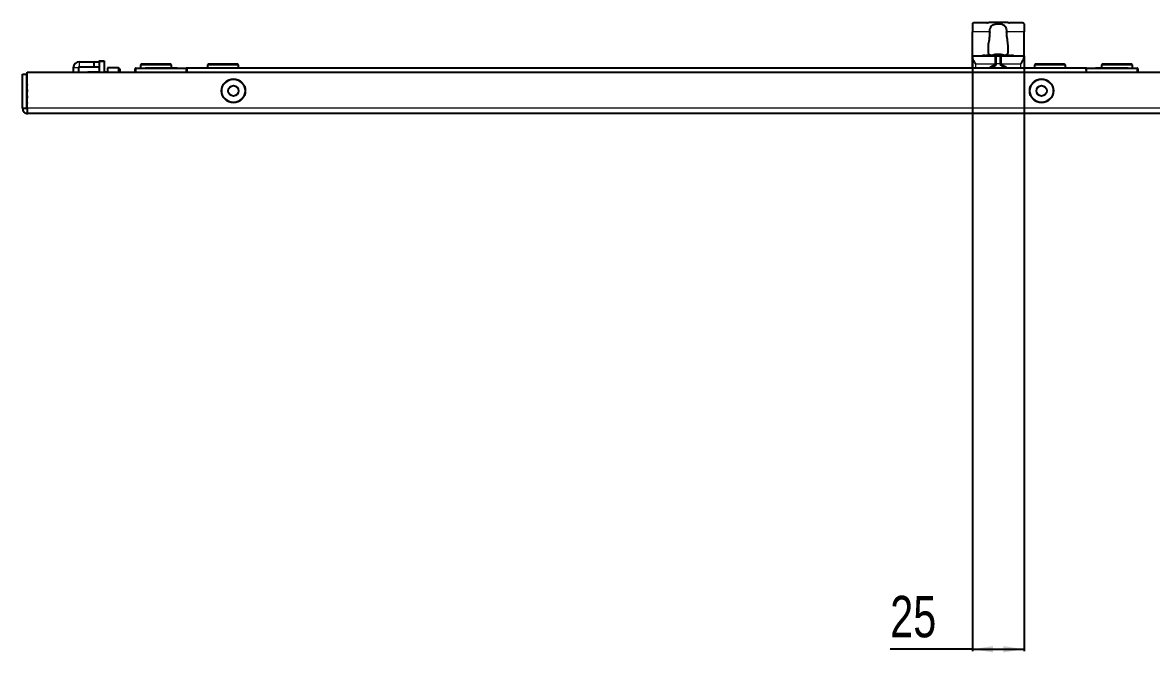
# Model space of a CAD drawing. Header units: millimetres. Extents: x -1385 to 3358, y -2404 to 1219.
# Drawn here: x 1674 to 2220, y -2404 to -2099 of the extents above; entities that cross this region are included whole.
import ezdxf

# ---------------------------------------------------------------- set-up
doc = ezdxf.new("R2010")
doc.units = ezdxf.units.MM
doc.layers.add('FORMAT', color=7, linetype='Continuous')
doc.styles.add('SLDTEXTSTYLE0', font='TXT', dxfattribs={"width": 0.75})
doc.dimstyles.new('SLDDIMSTYLE0', dxfattribs={"dimtxt": 20, "dimasz": 10, "dimexe": 0, "dimexo": 0.0625, "dimgap": 5, "dimtad": 2, "dimdec": 1, "dimrnd": 1e-09, "dimzin": 12, "dimdsep": 46, "dimtxsty": 'SLDTEXTSTYLE0', "dimsah": 1, "dimcen": 0.09, "dimadec": 0, "dimazin": 3, "dimtfac": 1, "dimtofl": 0, "dimtmove": 0, "dimatfit": 3, "dimfxl": 0, "dimfrac": 2, "dimtolj": 1, "dimtzin": 12, "dimarcsym": 0})

# ---------------------------------------------------------------- blocks, each defined once
blk = doc.blocks.new('_D_12')
at = {"layer": 'FORMAT'}
for p, q in [((2133.5, -2115.49), (2133.5, -2403.48)), ((2158.5, -2115.49), (2158.5, -2403.48)), ((2133.5, -2402.48), (2093.74, -2402.48)), ((2133.5, -2402.48), (2158.5, -2402.48))]:
    blk.add_line(p, q, dxfattribs=at)
for points in [[(2133.5, -2402.48), (2143.5, -2404.02), (2143.5, -2400.94)], [(2158.5, -2402.48), (2148.5, -2400.94), (2148.5, -2404.02)]]:
    blk.add_solid(points, dxfattribs=at)
at = {"layer": 'FORMAT', "insert": (2093.74, -2376.7), "char_height": 20, "attachment_point": 1, "style": 'SLDTEXTSTYLE0'}
blk.add_mtext('25', dxfattribs=at)

msp = doc.modelspace()

# ---------------------------------------------------------------- linework, layer by layer
at = {"color": 7, "linetype": 'Continuous', "lineweight": 25}
for p, q in [((2133.5, -2100.15), (2133.5, -2103.98)), ((2140.52, -2099.59), (2135, -2099.59)), ((2141.41, -2099.54), (2140.89, -2099.54)), ((2150.6, -2099.48), (2141.41, -2099.48)), ((2151.11, -2099.54), (2150.6, -2099.53)), ((2157, -2099.59), (2151.48, -2099.59)), ((2158.5, -2100.15), (2158.5, -2103.98)), ((2133.5, -2115.48), (2133.5, -2103.98)), ((2158.5, -2115.48), (2158.5, -2103.98)), ((2141.15, -2111.27), (2141.15, -2113.86)), ((2150.85, -2113.86), (2150.85, -2111.27)), ((1701.55, -2118.43), (1708.55, -2118.43)), ((1708.55, -2118.43), (1708.55, -2120.93)), ((1708.55, -2118.43), (1710.55, -2118.43)), ((1711.05, -2118.48), (1710.55, -2118.43)), ((1711.05, -2117.93), (1713.55, -2117.93)), ((1711.05, -2118.43), (1711.05, -2117.93)), ((1711.05, -2118.43), (1711.05, -2123.48)), ((1713.55, -2117.93), (1713.55, -2118.43)), ((1713.55, -2118.43), (1713.55, -2123.48)), ((2133.5, -2116.36), (2133.5, -2115.48)), ((2133.5, -2115.48), (2147, -2115.48)), ((2133.5, -2121.48), (2133.5, -2116.36)), ((2138.38, -2115.38), (2138.38, -2115.48)), ((2138.52, -2115.38), (2138.52, -2115.48)), ((2138.64, -2115.38), (2138.64, -2115.48)), ((2139.45, -2115.38), (2138.64, -2115.38)), ((2139.45, -2115.38), (2139.45, -2115.48)), ((2139.6, -2115.38), (2139.6, -2115.48)), ((2139.72, -2115.38), (2139.72, -2115.48)), ((2140.05, -2115.38), (2140.05, -2115.48)), ((2140.24, -2115.38), (2140.24, -2115.48)), ((2140.77, -2115.38), (2140.77, -2115.48)), ((2141.25, -2115.38), (2141.25, -2115.48)), ((2141.42, -2115.38), (2141.42, -2115.48)), ((2141.88, -2115.38), (2141.88, -2115.48)), ((2142.02, -2115.38), (2142.02, -2115.48)), ((2142.14, -2115.38), (2142.14, -2115.48)), ((2142.45, -2115.38), (2142.45, -2115.48)), ((2143.73, -2115.38), (2142.61, -2115.38)), ((2143.73, -2115.38), (2143.73, -2115.48)), ((2143.87, -2115.38), (2143.87, -2115.48)), ((2144.06, -2115.38), (2144.06, -2115.48)), ((2144.07, -2115.38), (2144.07, -2115.48)), ((2144.66, -2115.38), (2144.07, -2115.38)), ((2144.49, -2114.97), (2144.49, -2114.93)), ((2144.66, -2115.38), (2144.66, -2115.48)), ((2145.56, -2115.38), (2144.99, -2115.38)), ((2145, -2119.48), (2145, -2115.48)), ((2145, -2115.48), (2147, -2115.48)), ((2145.05, -2114.88), (2145.05, -2114.86)), ((2145.56, -2115.38), (2145.56, -2115.48)), ((2145.57, -2115.38), (2145.57, -2115.48)), ((2145.57, -2115.38), (2145.75, -2115.38)), ((2145.75, -2115.38), (2145.75, -2115.48)), ((2145.75, -2115.38), (2145.75, -2115.38)), ((2145.77, -2115.38), (2145.77, -2115.48)), ((2145.92, -2115.38), (2145.92, -2115.48)), ((2146.72, -2115.38), (2145.92, -2115.38)), ((2146.5, -2115.16), (2146.52, -2114.86)), ((2146.72, -2115.16), (2146.75, -2114.93)), ((2146.72, -2115.38), (2146.72, -2115.48)), ((2146.86, -2115.38), (2146.86, -2115.48)), ((2146.98, -2115.38), (2146.98, -2115.48)), ((2146.98, -2115.42), (2147.32, -2115.41)), ((2147, -2115.48), (2147, -2119.48)), ((2147.41, -2115.38), (2147.41, -2115.48)), ((2147.5, -2115.48), (2158.5, -2115.48)), ((2147.53, -2115.38), (2147.53, -2115.48)), ((2147.9, -2115.38), (2147.9, -2115.48)), ((2148.16, -2115.38), (2148.16, -2115.48)), ((2148.28, -2115.38), (2148.28, -2115.48)), ((2148.42, -2115.38), (2148.42, -2115.48)), ((2148.54, -2115.38), (2148.54, -2115.48)), ((2148.97, -2115.38), (2148.97, -2115.48)), ((2149, -2115.38), (2148.97, -2115.38)), ((2149.01, -2115.38), (2149.01, -2115.48)), ((2149.04, -2115.38), (2149.04, -2115.48)), ((2149.21, -2115.38), (2149.21, -2115.48)), ((2149.56, -2115.38), (2149.56, -2115.48)), ((2150.04, -2115.38), (2150.04, -2115.48)), ((2150.24, -2115.38), (2150.24, -2115.48)), ((2150.59, -2115.38), (2150.59, -2115.48)), ((2150.74, -2115.38), (2150.74, -2115.48)), ((2151.8, -2115.38), (2150.74, -2115.38)), ((2151.8, -2115.38), (2151.8, -2115.48)), ((2152.11, -2115.38), (2152.11, -2115.48)), ((2152.28, -2115.38), (2152.28, -2115.48)), ((2152.65, -2115.38), (2152.65, -2115.48)), ((2153.41, -2115.38), (2152.65, -2115.38)), ((2153.41, -2115.38), (2153.41, -2115.48)), ((2158.5, -2116.36), (2158.5, -2115.48)), ((2158.5, -2116.36), (2158.5, -2121.48)), ((1676.3, -2140.88), (1676.3, -2123.48)), ((1676.3, -2123.48), (2266.7, -2123.48)), ((1698.55, -2121.43), (1698.55, -2123.48)), ((1701.05, -2121.43), (1701.05, -2123.48)), ((1701.55, -2120.93), (1708.55, -2120.93)), ((1705.6, -2123.43), (1705.55, -2123.48)), ((1711.05, -2123.43), (1705.6, -2123.43)), ((1705.6, -2123.43), (1705.6, -2123.48)), ((1708.55, -2120.93), (1710.55, -2120.93)), ((1714.8, -2123.43), (1713.55, -2123.43)), ((1720.45, -2121.43), (1715.05, -2121.43)), ((1715.05, -2121.43), (1715.05, -2123.48)), ((1721.05, -2122.03), (1721.05, -2123.48)), ((1728.5, -2123.48), (1728.5, -2121.78)), ((1728.8, -2121.48), (1753.2, -2121.48)), ((1731.5, -2119.48), (1731, -2119.98)), ((1731.5, -2119.48), (1731, -2119.98)), ((1731, -2119.98), (1731, -2121.48)), ((1731, -2119.98), (1731, -2121.48)), ((1746, -2119.98), (1731, -2119.98)), ((1731.5, -2119.48), (1745.5, -2119.48)), ((1733.36, -2121.28), (1733.36, -2121.48)), ((1737.17, -2121.28), (1737.17, -2121.48)), ((1737.17, -2121.28), (1737.97, -2121.28)), ((1737.97, -2121.28), (1737.97, -2121.48)), ((1737.97, -2121.28), (1739.84, -2121.28)), ((1739.3, -2121.28), (1739.3, -2121.26)), ((1739.84, -2121.28), (1739.84, -2121.48)), ((1739.84, -2121.28), (1740.89, -2121.28)), ((1740.89, -2121.28), (1740.89, -2121.48)), ((1740.89, -2121.28), (1742.29, -2121.28)), ((1742.46, -2121.26), (1742.46, -2121.48)), ((1742.55, -2121.28), (1742.55, -2121.48)), ((1742.55, -2121.28), (1743.9, -2121.28)), ((1743.9, -2121.28), (1743.9, -2121.48)), ((1743.9, -2121.28), (1745.89, -2121.28)), ((1746, -2119.98), (1745.5, -2119.48)), ((1746, -2119.98), (1745.5, -2119.48)), ((1745.89, -2121.28), (1745.89, -2121.48)), ((1745.89, -2121.28), (1748.85, -2121.28)), ((1746, -2121.28), (1746, -2119.98)), ((1746, -2121.28), (1746, -2119.98)), ((1748.85, -2121.28), (1748.85, -2121.48)), ((2188.5, -2121.48), (1753.5, -2121.48)), ((1753.5, -2121.48), (1753.5, -2121.78)), ((1753.5, -2121.78), (1753.5, -2122.43)), ((1753.5, -2122.43), (1753.5, -2123.48)), ((1764, -2119.48), (1763.5, -2119.98)), ((1763.5, -2119.98), (1763.5, -2121.48)), ((1778.5, -2119.98), (1763.5, -2119.98)), ((1764, -2119.48), (1778, -2119.48)), ((1778.5, -2119.98), (1778, -2119.48)), ((1778.5, -2121.48), (1778.5, -2119.98)), ((2145, -2119.48), (2145, -2119.51)), ((2147, -2119.51), (2147, -2119.48)), ((2164, -2119.48), (2163.5, -2119.98)), ((2163.5, -2119.98), (2163.5, -2121.48)), ((2178.5, -2119.98), (2163.5, -2119.98)), ((2164, -2119.48), (2178, -2119.48)), ((2178.5, -2119.98), (2178, -2119.48)), ((2178.5, -2121.48), (2178.5, -2119.98)), ((2188.5, -2121.48), (2188.5, -2121.78)), ((2188.5, -2122.43), (2188.5, -2121.78)), ((2188.5, -2122.43), (2188.5, -2123.48)), ((2188.8, -2121.48), (2213.2, -2121.48)), ((2193.15, -2121.28), (2193.15, -2121.48)), ((2193.15, -2121.28), (2193.5, -2121.28)), ((2193.5, -2121.28), (2193.5, -2121.48)), ((2193.5, -2121.28), (2193.75, -2121.28)), ((2193.75, -2121.28), (2193.75, -2121.48)), ((2193.75, -2121.28), (2193.86, -2121.28)), ((2193.86, -2121.28), (2193.86, -2121.48)), ((2194.89, -2121.28), (2194.89, -2121.48)), ((2194.89, -2121.28), (2195.56, -2121.28)), ((2195.56, -2121.28), (2195.56, -2121.48)), ((2195.56, -2121.28), (2195.9, -2121.28)), ((2195.9, -2121.28), (2195.9, -2121.48)), ((2196.5, -2119.48), (2196, -2119.98)), ((2196, -2119.98), (2196, -2121.28)), ((2211, -2119.98), (2196, -2119.98)), ((2196.5, -2119.48), (2210.5, -2119.48)), ((2199.21, -2121.48), (2199.21, -2121.26)), ((2199.35, -2121.28), (2200.13, -2121.28)), ((2200.13, -2121.28), (2200.92, -2121.28)), ((2200.13, -2121.28), (2200.13, -2121.48)), ((2200.92, -2121.28), (2200.92, -2121.48)), ((2200.92, -2121.28), (2201.41, -2121.28)), ((2201.41, -2121.28), (2201.41, -2121.48)), ((2201.41, -2121.28), (2202.8, -2121.28)), ((2202.44, -2121.26), (2202.44, -2121.28)), ((2202.8, -2121.28), (2202.8, -2121.48)), ((2202.8, -2121.28), (2203.85, -2121.28)), ((2203.85, -2121.28), (2203.85, -2121.48)), ((2204.89, -2121.28), (2204.89, -2121.48)), ((2204.89, -2121.28), (2206.86, -2121.28)), ((2206.86, -2121.28), (2206.86, -2121.48)), ((2206.86, -2121.28), (2208.85, -2121.28)), ((2208.85, -2121.28), (2208.85, -2121.48)), ((2211, -2119.98), (2210.5, -2119.48)), ((2211, -2121.48), (2211, -2119.98)), ((2213.5, -2121.78), (2213.5, -2123.48)), ((1674, -2140.88), (1674, -2124.48)), ((1674, -2124.48), (1676, -2124.48)), ((1676, -2140.88), (1676, -2124.48)), ((1674, -2140.88), (1676, -2140.88)), ((2266.4, -2143.48), (1676.6, -2143.48))]:
    msp.add_line(p, q, dxfattribs=at)
at = {"color": 8, "linetype": 'Continuous', "lineweight": 18}
for p, q in [((2141.91, -2103.98), (2133.5, -2103.98)), ((2158.5, -2103.98), (2150.09, -2103.98)), ((1701.55, -2120.93), (1701.55, -2118.43)), ((1713.55, -2118.43), (1711.05, -2118.43)), ((2142.61, -2115.38), (2142.61, -2115.48)), ((2144.5, -2119.48), (2144.5, -2115.48)), ((2147.5, -2115.48), (2147.5, -2119.48)), ((1701.05, -2121.43), (1698.55, -2121.43)), ((1714.8, -2123.48), (1714.8, -2123.43)), ((1720.45, -2123.48), (1720.45, -2121.43)), ((1728.8, -2121.78), (1728.5, -2121.78)), ((1728.8, -2121.48), (1728.8, -2121.78)), ((1753.2, -2121.78), (1728.8, -2121.78)), ((1728.8, -2121.78), (1728.8, -2123.48)), ((1734.59, -2121.28), (1734.59, -2121.48)), ((1753.2, -2121.48), (1753.2, -2121.78)), ((1753.2, -2123.48), (1753.2, -2121.78)), ((1753.5, -2121.78), (1753.2, -2121.78)), ((2135, -2119.48), (2135, -2121.48)), ((2135, -2119.48), (2144.5, -2119.48)), ((2144.14, -2120), (2144.28, -2120.48)), ((2144.5, -2119.48), (2145, -2119.48)), ((2144.5, -2119.51), (2144.5, -2119.48)), ((2144.5, -2119.51), (2145, -2119.51)), ((2147, -2119.48), (2145, -2119.48)), ((2147, -2119.48), (2147.5, -2119.48)), ((2147, -2119.51), (2147.5, -2119.51)), ((2147.5, -2119.48), (2147.5, -2119.51)), ((2147.5, -2119.48), (2157, -2119.48)), ((2147.72, -2120.48), (2147.86, -2120)), ((2157, -2121.48), (2157, -2119.48)), ((2188.8, -2121.78), (2188.5, -2121.78)), ((2188.8, -2121.78), (2188.8, -2121.48)), ((2188.8, -2121.78), (2188.8, -2123.48)), ((2213.2, -2121.78), (2188.8, -2121.78)), ((2197.63, -2121.28), (2197.63, -2121.48)), ((2213.2, -2121.48), (2213.2, -2121.78)), ((2213.2, -2123.48), (2213.2, -2121.78)), ((2213.5, -2121.78), (2213.2, -2121.78)), ((2266.7, -2140.88), (1676.3, -2140.88))]:
    msp.add_line(p, q, dxfattribs=at)
at = {"color": 7, "linetype": 'Continuous', "lineweight": 25, "flags": 128}
for points in [[(1676.3, -2129.47), (1676.14, -2129.73), (1676, -2129.98)], [(1676.3, -2131.88), (1676.18, -2132.37), (1676, -2133.98)], [(1676, -2133.98), (1676.18, -2135.6), (1676.3, -2136.08)], [(1676, -2137.98), (1676.14, -2138.23), (1676.3, -2138.5)]]:
    msp.add_lwpolyline(points, dxfattribs=at)
at = {"color": 8, "linetype": 'Continuous', "lineweight": 18, "flags": 128}
for points in [[(1676, -2130.67), (1676.01, -2130.65), (1676.3, -2130.06)], [(1676.3, -2137.91), (1676.01, -2137.32), (1676, -2137.3)]]:
    msp.add_lwpolyline(points, dxfattribs=at)
at = {"color": 7, "linetype": 'Continuous', "lineweight": 25}
for centre, radius in [((1776, -2132.48), 5.75), ((2167, -2132.48), 5.75), ((1776, -2132.48), 2.5), ((2167, -2132.48), 2.5)]:
    msp.add_circle(centre, radius, dxfattribs=at)
at = {"color": 8, "linetype": 'Continuous', "lineweight": 18}
for centre in [(1776, -2132.48), (2167, -2132.48)]:
    msp.add_circle(centre, 5.5, dxfattribs=at)
at = {"color": 7, "linetype": 'Continuous', "lineweight": 25}
for centre, radius, start, end in [((1701.55, -2121.43), 3, 90, 180), ((2146, -2122.78), 8, 100.361, 108.448), ((2146, -2122.74), 7.96, 100.8908, 108.0476), ((2143.69, -2115.78), 0.629, 75.5606, 104.4394), ((2146.07, -2121.2), 6.42, 102.4344, 110.2986), ((2145.24, -2118.64), 3.79, 92.8918, 101.4174), ((2145.75, -2122.39), 7.54, 92.0538, 98.0829), ((2144.97, -2115.38), 0.529, 72.0453, 81.6206), ((2145.27, -2119.2), 4.35, 79.331, 87.2142), ((2146.73, -2119.2), 4.35, 92.7858, 100.669), ((2142.75, -2115.91), 3.47, 12.2342, 16.4656), ((2146.67, -2122.42), 7.26, 85.7578, 94.2422), ((2146.25, -2122.41), 7.56, 85.3402, 87.9436), ((2147.04, -2115.45), 0.598, 99.0104, 119.4761), ((2145.88, -2117.1), 2.34, 55.3963, 68.2782), ((2146.76, -2118.64), 3.79, 78.5826, 87.1082), ((2146, -2122.78), 8, 70.1778, 79.639), ((1701.55, -2121.43), 0.5, 90, 180), ((1710.55, -2121.43), 0.5, 0, 90), ((1714.8, -2123.18), 0.25, 270, 0), ((1720.45, -2122.03), 0.6, 0, 90), ((1728.8, -2121.78), 0.3, 90, 180), ((1753.2, -2121.78), 0.3, 0, 90), ((2146, -2126.48), 6.25, 106.0134, 126.8699), ((2144, -2119.51), 1, 286.0134, 0), ((2148, -2119.51), 1, 180, 253.9866), ((2146, -2126.48), 6.25, 53.1301, 73.9866), ((2188.8, -2121.78), 0.3, 90, 180), ((2213.2, -2121.78), 0.3, 0, 90)]:
    msp.add_arc(centre, radius, start, end, dxfattribs=at)
at = {"color": 8, "linetype": 'Continuous', "lineweight": 18}
for centre, radius, start, end in [((2146, -2126.48), 6.75, 106.0134, 132.2054), ((2144, -2119.51), 0.5, 286.0134, 0), ((2148, -2119.51), 0.5, 180, 253.9866), ((2146, -2126.48), 6.75, 47.7946, 73.9866)]:
    msp.add_arc(centre, radius, start, end, dxfattribs=at)
at = {"color": 7, "linetype": 'Continuous', "lineweight": 25}
for points, knots in [([(2135, -2099.59), (2134.83, -2099.59), (2134.5, -2099.6), (2134.05, -2099.66), (2133.71, -2099.78), (2133.53, -2099.95), (2133.51, -2100.09), (2133.5, -2100.15)], [0, 0, 0, 0, 0.2129, 0.425707, 0.640613, 0.853382, 1, 1, 1, 1]), ([(2140.52, -2099.59), (2140.62, -2099.58), (2140.75, -2099.56), (2140.86, -2099.55), (2140.89, -2099.54)], [0, 0, 0, 0, 0.789403, 1, 1, 1, 1]), ([(2141.91, -2103.98), (2141.93, -2103.57), (2141.97, -2102.74), (2142.33, -2101.65), (2142.98, -2100.84), (2143.91, -2100.35), (2145.06, -2100.11), (2146.38, -2100.06), (2147.73, -2100.23), (2148.86, -2100.7), (2149.59, -2101.5), (2149.97, -2102.53), (2150.09, -2103.39), (2150.09, -2103.89), (2150.09, -2103.98)], [0, 0, 0, 0, 0.088505, 0.177138, 0.262858, 0.344694, 0.430485, 0.525193, 0.625645, 0.723911, 0.812494, 0.894483, 0.978997, 1, 1, 1, 1]), ([(2151.11, -2099.54), (2151.13, -2099.55), (2151.24, -2099.56), (2151.37, -2099.58), (2151.48, -2099.59)], [0, 0, 0, 0, 0.161974, 1, 1, 1, 1]), ([(2158.5, -2100.15), (2158.48, -2100.07), (2158.45, -2099.91), (2158.22, -2099.74), (2157.86, -2099.64), (2157.43, -2099.59), (2157.13, -2099.59), (2157, -2099.59)], [0, 0, 0, 0, 0.205683, 0.411346, 0.618649, 0.832339, 1, 1, 1, 1]), ([(2141.91, -2103.98), (2141.86, -2104.98), (2141.74, -2107.12), (2141.23, -2109.56), (2141.17, -2110.87), (2141.15, -2111.27)], [0, 0, 0, 0, 0.378823, 0.812228, 1, 1, 1, 1]), ([(2150.85, -2111.27), (2150.77, -2110.36), (2150.59, -2108.5), (2150.13, -2105.9), (2150.1, -2104.37), (2150.09, -2103.98)], [0, 0, 0, 0, 0.417668, 0.852903, 1, 1, 1, 1]), ([(2133.5, -2116.36), (2133.52, -2116.53), (2133.58, -2116.96), (2134.05, -2117.9), (2134.58, -2118.79), (2134.93, -2119.37), (2135, -2119.48), (2135, -2119.48)], [0, 0, 0, 0, 0.19414, 0.485275, 0.898779, 0.996769, 1, 1, 1, 1]), ([(2138.52, -2115.38), (2138.5, -2115.38), (2138.46, -2115.38), (2138.4, -2115.38), (2138.38, -2115.38), (2138.38, -2115.38), (2138.38, -2115.38)], [0, 0, 0, 0, 0.280836, 0.55925, 0.779182, 1, 1, 1, 1]), ([(2138.64, -2115.38), (2138.64, -2115.38), (2138.64, -2115.38), (2138.61, -2115.38), (2138.57, -2115.38), (2138.54, -2115.38), (2138.52, -2115.38)], [0, 0, 0, 0, 0.280888, 0.559482, 0.77927, 1, 1, 1, 1]), ([(2139.6, -2115.38), (2139.58, -2115.38), (2139.55, -2115.38), (2139.49, -2115.38), (2139.47, -2115.38), (2139.45, -2115.38)], [0, 0, 0, 0, 0.280638, 0.560877, 1, 1, 1, 1]), ([(2139.72, -2115.38), (2139.72, -2115.38), (2139.72, -2115.38), (2139.69, -2115.38), (2139.65, -2115.38), (2139.62, -2115.38), (2139.6, -2115.38)], [0, 0, 0, 0, 0.280941, 0.5591137, 0.7790892, 1, 1, 1, 1]), ([(2140.24, -2115.38), (2140.18, -2115.38), (2140.07, -2115.38), (2140.06, -2115.38), (2140.05, -2115.38)], [0, 0, 0, 0, 0.559312, 1, 1, 1, 1]), ([(2140.77, -2115.38), (2140.71, -2115.38), (2140.6, -2115.38), (2140.4, -2115.38), (2140.3, -2115.38), (2140.24, -2115.38)], [0, 0, 0, 0, 0.280496, 0.560765, 1, 1, 1, 1]), ([(2141.25, -2115.38), (2141.18, -2115.38), (2141.06, -2115.38), (2140.86, -2115.38), (2140.77, -2115.38)], [0, 0, 0, 0, 0.560137, 1, 1, 1, 1]), ([(2141.15, -2113.86), (2141.19, -2114.13), (2141.28, -2114.67), (2142.06, -2115.13), (2143.06, -2115.33), (2143.83, -2115.37), (2144.11, -2115.38)], [0, 0, 0, 0, 0.289157, 0.579411, 0.847533, 1, 1, 1, 1]), ([(2141.42, -2115.38), (2141.41, -2115.38), (2141.4, -2115.38), (2141.3, -2115.38), (2141.25, -2115.38)], [0, 0, 0, 0, 0.559914, 1, 1, 1, 1]), ([(2142.02, -2115.38), (2142, -2115.38), (2141.96, -2115.38), (2141.9, -2115.38), (2141.88, -2115.38), (2141.88, -2115.38), (2141.88, -2115.38)], [0, 0, 0, 0, 0.2807653, 0.5591779, 0.7791749, 1, 1, 1, 1]), ([(2142.14, -2115.38), (2142.14, -2115.38), (2142.14, -2115.38), (2142.11, -2115.38), (2142.07, -2115.38), (2142.04, -2115.38), (2142.02, -2115.38)], [0, 0, 0, 0, 0.280828, 0.559417, 0.779393, 1, 1, 1, 1]), ([(2142.61, -2115.38), (2142.59, -2115.38), (2142.55, -2115.38), (2142.49, -2115.38), (2142.46, -2115.38), (2142.45, -2115.38), (2142.45, -2115.38)], [0, 0, 0, 0, 0.280951, 0.559967, 0.779431, 1, 1, 1, 1]), ([(2143.87, -2115.38), (2143.87, -2115.38), (2143.86, -2115.38), (2143.83, -2115.38), (2143.78, -2115.38), (2143.75, -2115.38), (2143.73, -2115.38)], [0, 0, 0, 0, 0.280713, 0.558701, 0.779045, 1, 1, 1, 1]), ([(2144.07, -2115.38), (2144.07, -2115.38), (2144.06, -2115.38), (2144.06, -2115.38), (2144.06, -2115.38)], [0, 0, 0, 0, 0.560081, 1, 1, 1, 1]), ([(2144.5, -2115.48), (2144.5, -2115.48), (2144.5, -2115.48), (2144.51, -2115.48), (2144.52, -2115.48), (2144.56, -2115.48), (2144.68, -2115.48), (2144.9, -2115.48), (2144.96, -2115.48), (2145, -2115.48)], [0, 0, 0, 0, 0.00167, 0.003889, 0.009531, 0.034361, 0.132751, 0.526214, 1, 1, 1, 1]), ([(2144.84, -2115.38), (2144.82, -2115.38), (2144.77, -2115.38), (2144.7, -2115.38), (2144.68, -2115.38), (2144.66, -2115.38)], [0, 0, 0, 0, 0.2812256, 0.5615217, 1, 1, 1, 1]), ([(2145.57, -2115.38), (2145.57, -2115.38), (2145.57, -2115.38), (2145.56, -2115.38), (2145.56, -2115.38)], [0, 0, 0, 0, 0.559504, 1, 1, 1, 1]), ([(2145.92, -2115.38), (2145.9, -2115.38), (2145.86, -2115.38), (2145.8, -2115.38), (2145.77, -2115.38), (2145.77, -2115.38), (2145.77, -2115.38)], [0, 0, 0, 0, 0.280855, 0.559718, 0.779518, 1, 1, 1, 1]), ([(2146.86, -2115.38), (2146.84, -2115.38), (2146.8, -2115.38), (2146.75, -2115.38), (2146.72, -2115.38), (2146.72, -2115.38), (2146.72, -2115.38)], [0, 0, 0, 0, 0.280813, 0.559099, 0.77917, 1, 1, 1, 1]), ([(2146.98, -2115.38), (2146.98, -2115.38), (2146.98, -2115.38), (2146.95, -2115.38), (2146.91, -2115.38), (2146.88, -2115.38), (2146.86, -2115.38)], [0, 0, 0, 0, 0.280912, 0.559405, 0.779108, 1, 1, 1, 1]), ([(2147, -2115.48), (2147.04, -2115.48), (2147.12, -2115.48), (2147.37, -2115.48), (2147.5, -2115.48), (2147.5, -2115.48)], [0, 0, 0, 0, 0.475461, 0.994056, 1, 1, 1, 1]), ([(2147.41, -2115.38), (2147.39, -2115.38), (2147.35, -2115.38), (2147.3, -2115.38), (2147.27, -2115.38), (2147.27, -2115.38), (2147.27, -2115.38)], [0, 0, 0, 0, 0.280888, 0.559023, 0.779155, 1, 1, 1, 1]), ([(2147.53, -2115.38), (2147.53, -2115.38), (2147.53, -2115.38), (2147.5, -2115.38), (2147.46, -2115.38), (2147.43, -2115.38), (2147.41, -2115.38)], [0, 0, 0, 0, 0.2809, 0.559498, 0.779148, 1, 1, 1, 1]), ([(2147.9, -2115.38), (2147.85, -2115.38), (2147.74, -2115.38), (2147.61, -2115.38), (2147.54, -2115.38), (2147.54, -2115.38), (2147.53, -2115.38)], [0, 0, 0, 0, 0.280935, 0.559487, 0.779245, 1, 1, 1, 1]), ([(2148.16, -2115.38), (2148.11, -2115.38), (2148.04, -2115.38), (2147.94, -2115.38), (2147.9, -2115.38)], [0, 0, 0, 0, 0.559441, 1, 1, 1, 1]), ([(2147.99, -2115.38), (2148.43, -2115.35), (2149.34, -2115.28), (2150.29, -2114.97), (2150.78, -2114.49), (2150.83, -2114.04), (2150.85, -2113.86)], [0, 0, 0, 0, 0.258101, 0.532051, 0.800559, 1, 1, 1, 1]), ([(2148.28, -2115.38), (2148.27, -2115.38), (2148.26, -2115.38), (2148.19, -2115.38), (2148.16, -2115.38)], [0, 0, 0, 0, 0.560313, 1, 1, 1, 1]), ([(2148.42, -2115.38), (2148.4, -2115.38), (2148.36, -2115.38), (2148.3, -2115.38), (2148.28, -2115.38), (2148.28, -2115.38), (2148.28, -2115.38)], [0, 0, 0, 0, 0.28091, 0.559174, 0.779166, 1, 1, 1, 1]), ([(2148.54, -2115.38), (2148.54, -2115.38), (2148.54, -2115.38), (2148.51, -2115.38), (2148.47, -2115.38), (2148.44, -2115.38), (2148.42, -2115.38)], [0, 0, 0, 0, 0.280849, 0.55949, 0.779158, 1, 1, 1, 1]), ([(2149.04, -2115.38), (2149.03, -2115.38), (2149.01, -2115.38), (2149.01, -2115.38), (2149.01, -2115.38)], [0, 0, 0, 0, 0.560691, 1, 1, 1, 1]), ([(2149.21, -2115.38), (2149.17, -2115.38), (2149.11, -2115.38), (2149.06, -2115.38), (2149.04, -2115.38)], [0, 0, 0, 0, 0.559542, 1, 1, 1, 1]), ([(2149.56, -2115.38), (2149.49, -2115.38), (2149.36, -2115.38), (2149.25, -2115.38), (2149.21, -2115.38)], [0, 0, 0, 0, 0.560514, 1, 1, 1, 1]), ([(2150.04, -2115.38), (2149.97, -2115.38), (2149.83, -2115.38), (2149.64, -2115.38), (2149.56, -2115.38)], [0, 0, 0, 0, 0.5592171, 1, 1, 1, 1]), ([(2150.24, -2115.38), (2150.24, -2115.38), (2150.22, -2115.38), (2150.1, -2115.38), (2150.04, -2115.38)], [0, 0, 0, 0, 0.56034, 1, 1, 1, 1]), ([(2150.74, -2115.38), (2150.72, -2115.38), (2150.67, -2115.38), (2150.62, -2115.38), (2150.59, -2115.38), (2150.59, -2115.38), (2150.59, -2115.38)], [0, 0, 0, 0, 0.280872, 0.559701, 0.779382, 1, 1, 1, 1]), ([(2152.28, -2115.38), (2152.22, -2115.38), (2152.13, -2115.38), (2152.12, -2115.38), (2152.11, -2115.38)], [0, 0, 0, 0, 0.5589475, 1, 1, 1, 1]), ([(2152.65, -2115.38), (2152.57, -2115.38), (2152.44, -2115.38), (2152.33, -2115.38), (2152.28, -2115.38)], [0, 0, 0, 0, 0.559747, 1, 1, 1, 1]), ([(2157, -2119.48), (2157, -2119.48), (2157.07, -2119.37), (2157.42, -2118.79), (2157.95, -2117.9), (2158.42, -2116.96), (2158.48, -2116.53), (2158.5, -2116.36)], [0, 0, 0, 0, 0.003231, 0.101221, 0.514725, 0.80586, 1, 1, 1, 1]), ([(1733.36, -2121.28), (1733.54, -2121.28), (1733.88, -2121.28), (1734.37, -2121.28), (1734.59, -2121.28)], [0, 0, 0, 0, 0.5368, 1, 1, 1, 1]), ([(1734.59, -2121.28), (1734.97, -2121.28), (1735.67, -2121.28), (1736.52, -2121.28), (1736.97, -2121.28), (1736.99, -2121.28)], [0, 0, 0, 0, 0.522437, 0.975649, 1, 1, 1, 1]), ([(2193.86, -2121.28), (2194, -2121.28), (2194.27, -2121.28), (2194.7, -2121.28), (2194.89, -2121.28)], [0, 0, 0, 0, 0.547643, 1, 1, 1, 1]), ([(2195.9, -2121.28), (2196.23, -2121.28), (2196.87, -2121.28), (2197.39, -2121.28), (2197.63, -2121.28)], [0, 0, 0, 0, 0.5368, 1, 1, 1, 1]), ([(2197.63, -2121.28), (2197.95, -2121.28), (2198.56, -2121.28), (2199.13, -2121.28), (2199.16, -2121.28), (2199.17, -2121.28)], [0, 0, 0, 0, 0.415678, 0.776277, 1, 1, 1, 1]), ([(2204.02, -2121.28), (2204.06, -2121.28), (2204.35, -2121.28), (2204.64, -2121.28), (2204.89, -2121.28)], [0, 0, 0, 0, 0.139498, 1, 1, 1, 1]), ([(1676, -2140.88), (1676.03, -2141.05), (1676.07, -2141.29), (1676.28, -2141.36), (1676.34, -2141.37)], [0, 0, 0, 0, 0.724564, 1, 1, 1, 1])]:
    msp.add_open_spline(points, degree=3, knots=knots, dxfattribs=at)
for points in [[(1674, -2140.88), (1674.04, -2141.22), (1674.12, -2141.91), (1674.72, -2142.76), (1675.58, -2143.37), (1676.26, -2143.44), (1676.6, -2143.48)], [(1676.6, -2143.48), (1676.57, -2143.44), (1676.52, -2143.37), (1676.45, -2142.76), (1676.37, -2141.91), (1676.32, -2141.22), (1676.3, -2140.88)]]:
    msp.add_open_spline(points, degree=3, dxfattribs=at)

# ---------------------------------------------------------------- dimensions: what is measured, and where the dimension line sits
at = {"layer": 'FORMAT'}
dim = msp.add_linear_dim(base=(2158.5, -2402.48), p1=(2133.5, -2115.48), p2=(2158.5, -2115.48), angle=0, dimstyle='SLDDIMSTYLE0', dxfattribs=at)
dim.commit()
dim.dimension.update_dxf_attribs({"geometry": '_D_12', "text_midpoint": (2108.51, -2402.48), "dimtype": 160})

doc.saveas('drawing.dxf')
